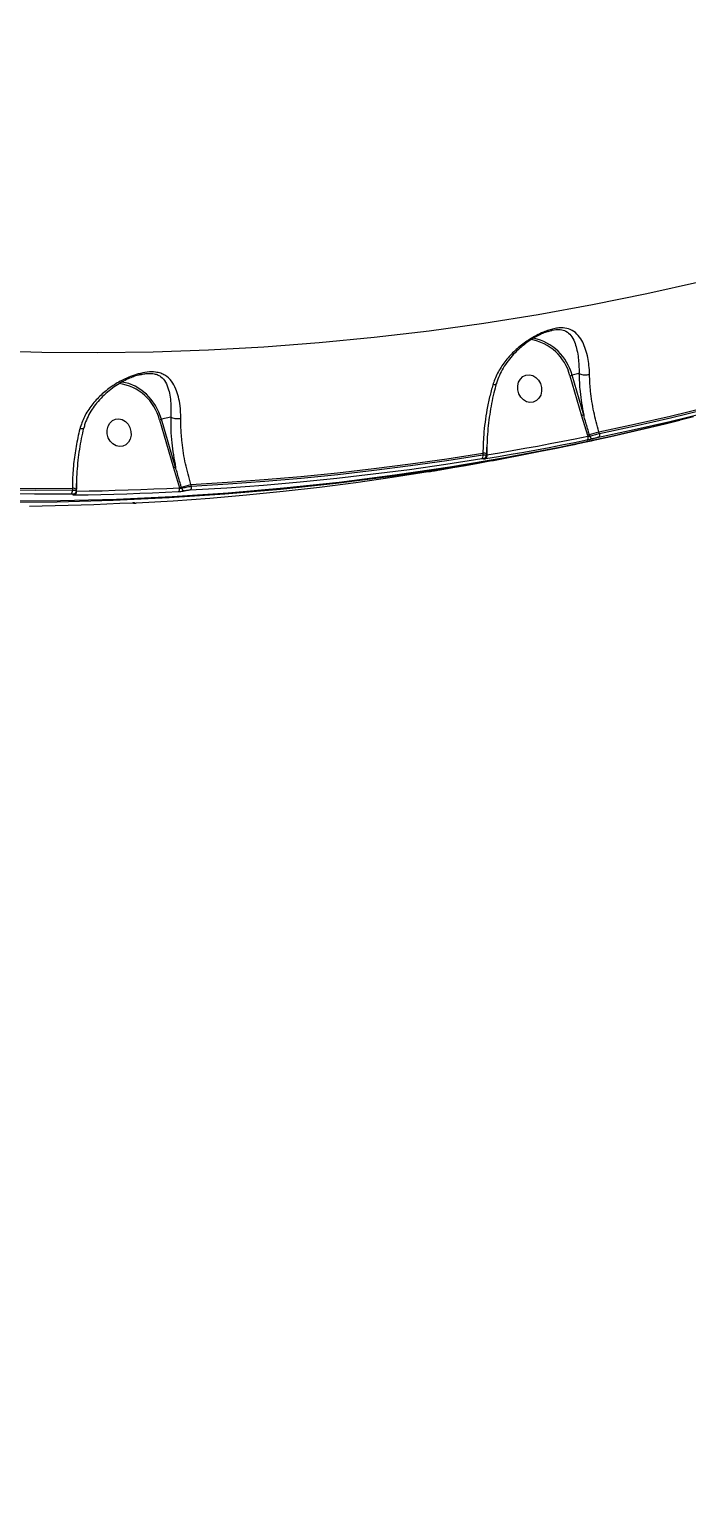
# Model space of a CAD drawing. Header units: millimetres. Extents: x -8422 to 28150, y -6982 to 5510.
# Drawn here: x 2842.4 to 3054.2, y 673.9 to 1146.4 of the extents above; entities that cross this region are included whole.
import ezdxf

# ---------------------------------------------------------------- set-up
doc = ezdxf.new("R2010")
doc.units = ezdxf.units.MM
for name, color, linetype in [('DIKOM_ОБЪЕКТ', 7, 'Continuous'), ('DIKOM_РАЗМЕР_ЗОНА', 7, 'Continuous'), ('DIKOM_РАЗМЕР_ОБЪЕКТА', 7, 'Continuous')]:
    doc.layers.add(name, color=color, linetype=linetype)
doc.styles.add('style1', font='arial.ttf', dxfattribs={"width": 0.8})
doc.dimstyles.new('1-50', dxfattribs={"dimtxt": 300, "dimasz": 200, "dimexe": 100, "dimexo": 0, "dimgap": 100, "dimtad": 1, "dimdec": 0, "dimtxsty": 'style1', "dimcen": 0, "dimclrd": 7, "dimclre": 7, "dimadec": 1, "dimazin": 2, "dimtfac": 1, "dimtdec": 0, "dimtmove": 1, "dimatfit": 3, "dimfxl": 0, "dimlwd": 25, "dimlwe": 18, "dimarcsym": 0})

# ---------------------------------------------------------------- blocks, each defined once
blk = doc.blocks.new('*D1')
at = {"layer": 'Defpoints', "color": 0, "transparency": 16777216}
for p in [(-5348.28, 1737.01), (6047.45, 1360.22), (6047.45, -3315.33)]:
    blk.add_point(p, dxfattribs=at)
at = {"layer": 'DIKOM_РАЗМЕР_ОБЪЕКТА', "color": 7, "lineweight": 18, "transparency": 16777216}
for p, q in [((-5348.28, 1737.01), (-5348.28, -3415.33)), ((6047.45, 1360.22), (6047.45, -3415.33))]:
    blk.add_line(p, q, dxfattribs=at)
at = {"layer": 'DIKOM_РАЗМЕР_ОБЪЕКТА', "color": 7, "lineweight": 25, "transparency": 16777216}
blk.add_line((-5148.28, -3315.33), (5847.45, -3315.33), dxfattribs=at)
at = {"layer": 'DIKOM_РАЗМЕР_ОБЪЕКТА', "color": 7, "transparency": 16777216}
for points in [[(-5148.28, -3282), (-5148.28, -3348.67), (-5348.28, -3315.33)], [(5847.45, -3282), (5847.45, -3348.67), (6047.45, -3315.33)]]:
    blk.add_solid(points, dxfattribs=at)
at = {"layer": 'DIKOM_РАЗМЕР_ОБЪЕКТА', "color": 0, "transparency": 16777216, "insert": (349.59, -3062.16), "char_height": 300, "attachment_point": 5, "style": 'style1'}
blk.add_mtext('11400', dxfattribs=at)
blk = doc.blocks.new('*D2')
at = {"layer": 'Defpoints', "color": 0, "transparency": 16777216}
for p in [(8043.93, 833.91), (-7345.5, 649.01), (8043.93, -5007.33)]:
    blk.add_point(p, dxfattribs=at)
at = {"layer": 'DIKOM_РАЗМЕР_ЗОНА', "color": 7, "lineweight": 18, "transparency": 16777216}
for p, q in [((8043.93, 833.91), (8043.93, -5107.33)), ((-7345.5, 649.01), (-7345.5, -5107.33))]:
    blk.add_line(p, q, dxfattribs=at)
at = {"layer": 'DIKOM_РАЗМЕР_ЗОНА', "color": 7, "lineweight": 25, "transparency": 16777216}
blk.add_line((-7145.5, -5007.33), (7843.93, -5007.33), dxfattribs=at)
at = {"layer": 'DIKOM_РАЗМЕР_ЗОНА', "color": 7, "transparency": 16777216}
for points in [[(-7145.5, -4974), (-7145.5, -5040.67), (-7345.5, -5007.33)], [(7843.93, -4974), (7843.93, -5040.67), (8043.93, -5007.33)]]:
    blk.add_solid(points, dxfattribs=at)
at = {"layer": 'DIKOM_РАЗМЕР_ЗОНА', "color": 0, "transparency": 16777216, "insert": (349.22, -4754.16), "char_height": 300, "attachment_point": 5, "style": 'style1'}
blk.add_mtext('15400', dxfattribs=at)

msp = doc.modelspace()

# ---------------------------------------------------------------- linework, layer by layer
at = {"layer": 'DIKOM_ОБЪЕКТ', "color": 7, "linetype": 'Continuous', "lineweight": 15}
for p, q in [((3009.6, 1049.16), (3010.56, 1049.42)), ((2878.01, 1035.14), (2878.59, 1035.26)), ((3019.55, 1035.58), (3017.31, 1035.02)), ((3021.06, 1022.19), (3017.31, 1035.02)), ((3016.65, 1034.83), (3020.4, 1022)), ((2887.98, 1021.57), (2885.04, 1020.83)), ((2889.57, 1005.35), (2885.04, 1020.83)), ((3020.4, 1022), (3022.26, 1015.76)), ((2884.38, 1020.64), (2888.9, 1005.16)), ((3026.13, 1016.18), (3025.94, 1016.82)), ((3037.1, 1016.95), (3035.18, 1016.5)), ((2989.87, 1009.41), (2989.88, 1011.88)), ((3022.26, 1015.76), (3022.41, 1015.27)), ((3023.04, 1015.37), (3022.88, 1015.93)), ((2988.59, 1009.94), (2988.59, 1009.27)), ((2989.82, 1009.63), (2989.82, 1009.64)), ((2989.82, 1009.63), (2989.82, 1009.21)), ((2989.87, 1009.41), (2989.82, 1009.42)), ((2989.87, 1009.28), (2989.82, 1009.25)), ((2989.87, 1009.28), (2989.87, 1009.41)), ((2888.9, 1005.16), (2890.8, 998.79)), ((2856.31, 998.63), (2856.31, 997.97)), ((2857.54, 998.31), (2857.54, 998.33)), ((2857.54, 998.31), (2857.54, 997.74)), ((2857.59, 998.1), (2857.54, 998.1)), ((2857.59, 998.1), (2857.6, 1000.15)), ((2857.59, 997.59), (2857.59, 998.1)), ((2890.8, 998.79), (2890.84, 998.66)), ((2891.53, 998.57), (2891.42, 998.97)), ((2894.67, 999.2), (2894.48, 999.85))]:
    msp.add_line(p, q, dxfattribs=at)
at = {"layer": 'DIKOM_ОБЪЕКТ', "color": 7, "linetype": 'Continuous', "lineweight": 15, "flags": 128}
for points in [[(3058.72, 1065.13), (3041.37, 1061.22), (3023.95, 1057.68), (3006.44, 1054.49), (2988.87, 1051.68), (2971.24, 1049.22), (2953.54, 1047.14), (2935.79, 1045.42), (2918, 1044.07), (2900.16, 1043.09), (2882.28, 1042.48), (2864.38, 1042.24), (2846.45, 1042.37), (2828.5, 1042.87), (2810.54, 1043.73), (2792.57, 1044.97), (2774.59, 1046.57), (2756.62, 1048.54), (2738.66, 1050.88)], [(3025.94, 1016.82), (3037.44, 1019.27), (3048.9, 1021.88), (3060.32, 1024.64), (3071.7, 1027.55), (3083.05, 1030.62), (3094.35, 1033.83), (3105.61, 1037.2), (3116.83, 1040.72)], [(3116.83, 1040.03), (3105.63, 1036.52), (3094.4, 1033.16), (3083.12, 1029.95), (3071.79, 1026.89), (3060.43, 1023.99), (3049.03, 1021.23), (3037.6, 1018.63), (3026.13, 1016.18)], [(3007.47, 1031.12), (3007.49, 1029.85), (3007.21, 1028.65), (3006.63, 1027.62), (3005.82, 1026.84), (3004.83, 1026.37), (3003.74, 1026.25), (3002.64, 1026.5), (3001.63, 1027.08), (3000.77, 1027.96), (3000.16, 1029.06), (2999.82, 1030.3), (2999.79, 1031.57), (3000.08, 1032.77), (3000.65, 1033.8), (3001.47, 1034.58), (3002.46, 1035.05), (3003.55, 1035.17), (3004.64, 1034.92), (3005.66, 1034.34), (3006.51, 1033.46), (3007.13, 1032.36), (3007.47, 1031.12)], [(3025.86, 1015.09), (3037.33, 1017.54), (3048.78, 1020.14), (3060.19, 1022.9), (3071.56, 1025.81), (3082.89, 1028.87), (3094.18, 1032.08), (3105.43, 1035.44), (3116.63, 1038.95)], [(2885.04, 1020.83), (2884.2, 1023.11), (2883.09, 1025.24), (2881.73, 1027.19), (2880.15, 1028.91), (2878.39, 1030.36), (2876.48, 1031.51), (2874.47, 1032.33), (2872.39, 1032.82), (2872.2, 1032.85)], [(3056.45, 1021.62), (3048.32, 1019.59), (3030.84, 1015.52), (3013.28, 1011.8), (2995.64, 1008.44), (2977.93, 1005.44), (2960.16, 1002.8), (2942.32, 1000.52), (2924.43, 998.6), (2906.49, 997.04), (2888.5, 995.85), (2870.48, 995.02), (2852.42, 994.55), (2834.34, 994.45), (2816.23, 994.7), (2798.11, 995.33), (2779.97, 996.31), (2761.83, 997.66), (2743.68, 999.37), (2725.55, 1001.44), (2707.42, 1003.88), (2689.31, 1006.67), (2671.22, 1009.83), (2653.15, 1013.34)], [(2875.19, 1016.93), (2875.22, 1015.67), (2874.93, 1014.47), (2874.36, 1013.43), (2873.54, 1012.65), (2872.55, 1012.18), (2871.46, 1012.07), (2870.37, 1012.31), (2869.35, 1012.9), (2868.5, 1013.78), (2867.88, 1014.88), (2867.54, 1016.11), (2867.52, 1017.38), (2867.8, 1018.58), (2868.38, 1019.62), (2869.19, 1020.4), (2870.19, 1020.87), (2871.27, 1020.98), (2872.37, 1020.74), (2873.38, 1020.15), (2874.24, 1019.27), (2874.86, 1018.17), (2875.19, 1016.93)], [(2652.14, 1013.08), (2670.2, 1009.57), (2688.29, 1006.42), (2706.4, 1003.62), (2724.53, 1001.19), (2742.67, 999.12), (2760.81, 997.41), (2778.95, 996.06), (2797.09, 995.07), (2815.21, 994.45), (2833.32, 994.19), (2851.41, 994.3), (2869.46, 994.76), (2887.49, 995.6), (2905.47, 996.79), (2923.41, 998.35), (2941.3, 1000.26), (2959.14, 1002.54), (2976.91, 1005.19), (2994.62, 1008.19), (3012.26, 1011.55), (3029.82, 1015.27), (3047.3, 1019.34), (3052.05, 1020.51)], [(3026.13, 1016.18), (3026.16, 1015.99), (3026.17, 1015.81), (3026.16, 1015.63), (3026.14, 1015.47), (3026.09, 1015.33), (3026.02, 1015.22), (3025.95, 1015.13), (3025.86, 1015.09)], [(2989.56, 1008.18), (2993.65, 1008.86), (2997.73, 1009.56), (3001.81, 1010.28), (3005.88, 1011.02), (3009.95, 1011.78), (3014.01, 1012.56), (3018.07, 1013.35), (3022.13, 1014.17)], [(3022.41, 1015.27), (3018.35, 1014.45), (3014.3, 1013.66), (3010.24, 1012.88), (3006.17, 1012.12), (3002.1, 1011.38), (2998.03, 1010.66), (2993.95, 1009.96), (2989.87, 1009.28)], [(3022.41, 1015.27), (3022.44, 1015.08), (3022.45, 1014.89), (3022.44, 1014.71), (3022.41, 1014.55), (3022.36, 1014.41), (3022.3, 1014.3), (3022.22, 1014.22), (3022.13, 1014.17)], [(2894.29, 998.09), (2906.11, 998.8), (2917.92, 999.67), (2929.7, 1000.7), (2941.47, 1001.88), (2953.21, 1003.22), (2964.93, 1004.71), (2976.62, 1006.37), (2988.29, 1008.17)], [(2894.48, 999.85), (2906.32, 1000.56), (2918.14, 1001.43), (2929.94, 1002.46), (2941.72, 1003.64), (2953.47, 1004.98), (2965.21, 1006.48), (2976.91, 1008.13), (2988.59, 1009.94)], [(2988.59, 1009.27), (2976.94, 1007.47), (2965.25, 1005.82), (2953.54, 1004.33), (2941.81, 1002.99), (2930.06, 1001.81), (2918.28, 1000.78), (2906.49, 999.91), (2894.67, 999.2)], [(2987.62, 1006.7), (2987.06, 1006.6), (2982.98, 1005.88), (2978.9, 1005.18), (2974.82, 1004.5)], [(2989.09, 1008.22), (2989.08, 1008.21), (2988.93, 1008.17)], [(2761.38, 1002.6), (2773.26, 1001.56), (2785.14, 1000.67), (2797.01, 999.94), (2808.89, 999.37), (2820.75, 998.95), (2832.61, 998.68), (2844.47, 998.58), (2856.31, 998.63)], [(2856.31, 997.97), (2844.49, 997.92), (2832.66, 998.03), (2820.83, 998.29), (2808.98, 998.71), (2797.14, 999.28), (2785.28, 1000.01), (2773.43, 1000.89), (2761.57, 1001.93)], [(2971, 1003.86), (2959.33, 1002.06), (2947.64, 1000.41), (2935.92, 998.91), (2924.18, 997.57), (2912.41, 996.39), (2900.63, 995.36), (2888.82, 994.49), (2877, 993.78)], [(2761.08, 1000.82), (2772.95, 999.78), (2784.81, 998.9), (2796.67, 998.17), (2808.53, 997.6), (2820.38, 997.18), (2832.23, 996.92), (2844.07, 996.81), (2855.9, 996.86)], [(2857.18, 996.48), (2861.34, 996.54), (2865.5, 996.63), (2869.67, 996.73), (2873.83, 996.86), (2877.99, 997), (2882.14, 997.16), (2886.3, 997.34), (2890.45, 997.55)], [(2890.84, 998.66), (2886.69, 998.46), (2882.54, 998.28), (2878.39, 998.11), (2874.23, 997.97), (2870.07, 997.85), (2865.91, 997.74), (2861.75, 997.66), (2857.59, 997.59)], [(2875.71, 993.87), (2871.55, 993.67), (2867.4, 993.49), (2863.24, 993.33), (2859.08, 993.18), (2854.92, 993.06), (2850.76, 992.95), (2846.59, 992.87), (2842.43, 992.8)], [(2856.86, 996.74), (2856.7, 996.69), (2856.54, 996.67)]]:
    msp.add_lwpolyline(points, dxfattribs=at)
at = {"layer": 'DIKOM_ОБЪЕКТ', "color": 7, "linetype": 'Continuous', "lineweight": 15}
for centre, radius, start, end in [((3001.38, 1030.97), 15.75, 14.1946, 80.5982), ((3001.4, 1030.91), 16.43, 14.4676, 77.5877), ((3021.18, 1020.24), 15.27, 104.6657, 107.2455), ((2869.17, 1016.82), 15.68, 14.1138, 82.2718), ((2888.92, 1006), 15.33, 104.6706, 107.2407), ((3024.94, 1007.36), 15.33, 104.6706, 107.2407), ((3001.08, 1097.33), 84.27, 284.9943, 287.1635), ((3027.24, 999.66), 16.85, 104.9948, 107.165), ((3023.95, 1015.55), 0.926, 191.2154, 272.5988), ((2987.67, 1008.94), 0.981, 308.8719, 20.2334), ((2988.75, 1007.93), 2.01, 58.0121, 94.6558), ((2988.96, 1008.94), 0.974, 308.5101, 20.5199), ((2893.45, 990.52), 15.33, 104.6706, 107.2407), ((2855.24, 997.74), 1.1, 306.9054, 12.2553), ((2856.47, 996.62), 2.01, 58.0151, 94.6541), ((2856.52, 997.35), 1.09, 306.5889, 12.5177), ((2889.81, 998.39), 1.06, 307.0805, 14.5067), ((2895.75, 982.79), 16.74, 104.9856, 107.1691), ((2869.6, 1080.4), 84.3, 284.9952, 287.1636), ((2892.47, 998.76), 0.954, 191.526, 264.3888), ((2893.64, 998.93), 1.06, 307.486, 14.5324), ((2876.3, 994.72), 0.9, 253.0739, 273.3216)]:
    msp.add_arc(centre, radius, start, end, dxfattribs=at)
for points, knots in [([(2760.8, 1071.88), (2763.09, 1073.67), (2769.1, 1078.37), (2778.73, 1087.22), (2789.65, 1098.25), (2800.3, 1110.24), (2810.66, 1123.07), (2820.7, 1136.66), (2830.58, 1151.25), (2840.27, 1166.82), (2849.72, 1183.33), (2858.73, 1200.44), (2867.27, 1218.06), (2875.34, 1236.12), (2883.08, 1254.9), (2890.42, 1274.37), (2897.35, 1294.48), (2903.72, 1314.8), (2909.51, 1335.25), (2914.73, 1355.76), (2919.46, 1376.64), (2923.66, 1397.85), (2927.32, 1419.31), (2930.34, 1440.57), (2932.74, 1461.57), (2934.54, 1482.23), (2935.75, 1502.89), (2936.36, 1523.47), (2936.35, 1543.89), (2935.75, 1562.31), (2934.77, 1578.82), (2933.86, 1588.54), (2933.41, 1593.41)], [0, 0, 0, 0, 0.021323, 0.055965, 0.090635, 0.125276, 0.158941, 0.192632, 0.226297, 0.260939, 0.29561, 0.330252, 0.363941, 0.397657, 0.431346, 0.466012, 0.500705, 0.535371, 0.569116, 0.602887, 0.636632, 0.671352, 0.706101, 0.740822, 0.774651, 0.808506, 0.842336, 0.877141, 0.911974, 0.946779, 0.973365, 1, 1, 1, 1]), ([(3022.95, 1035.35), (3022.95, 1035.6), (3022.91, 1036.8), (3022.72, 1038.86), (3022.24, 1041.51), (3021.51, 1044), (3020.43, 1046.39), (3018.95, 1048.43), (3017.01, 1049.81), (3014.91, 1050.31), (3013.04, 1050.27), (3011.49, 1050.03), (3009.8, 1049.57), (3007.9, 1048.87), (3005.79, 1047.87), (3003.09, 1046.29), (3000.07, 1044.06), (2996.96, 1041.07), (2994.31, 1037.62), (2992.64, 1034.51), (2991.99, 1032.54), (2991.79, 1031.96)], [0, 0, 0, 0, 0.013454, 0.065765, 0.119235, 0.18263, 0.247356, 0.325032, 0.40535, 0.467845, 0.498559, 0.530298, 0.560972, 0.592624, 0.634046, 0.676491, 0.747173, 0.819756, 0.892842, 0.968065, 1, 1, 1, 1]), ([(3009.63, 1049.15), (3009.41, 1049.08), (3008.71, 1048.86), (3007.44, 1048.31), (3005.82, 1047.5), (3004.07, 1046.47), (3002.24, 1045.18), (3000.32, 1043.62), (2998.42, 1041.77), (2996.64, 1039.66), (2995.08, 1037.38), (2993.87, 1034.97), (2993.16, 1033.26), (2992.95, 1032.34), (2992.93, 1032.26)], [0, 0, 0, 0, 0.030011, 0.093792, 0.165471, 0.245352, 0.333077, 0.431732, 0.540914, 0.654175, 0.770154, 0.880935, 0.989214, 1, 1, 1, 1]), ([(3010.56, 1049.42), (3010.69, 1049.46), (3011.61, 1049.72), (3012.59, 1049.79), (3014.09, 1049.72), (3015.6, 1049.25), (3017.04, 1047.91), (3018.08, 1045.97), (3018.8, 1043.7), (3019.25, 1041.37), (3019.5, 1038.86), (3019.58, 1036.95), (3019.55, 1035.8), (3019.55, 1035.58), (3019.55, 1035.58)], [0, 0, 0, 0, 0.013999, 0.100406, 0.121663, 0.233221, 0.378073, 0.52857, 0.64983, 0.77316, 0.873043, 0.974714, 0.999939, 1, 1, 1, 1]), ([(2891.23, 1021.17), (2891.19, 1022.54), (2891.12, 1025.01), (2890.53, 1028.09), (2889.66, 1030.79), (2888.33, 1033.21), (2886.66, 1034.82), (2884.82, 1035.69), (2882.97, 1036.12), (2880.47, 1036.12), (2877.66, 1035.55), (2875.04, 1034.66), (2872.14, 1033.36), (2868.87, 1031.42), (2865.45, 1028.69), (2862.45, 1025.43), (2860.04, 1021.78), (2859.13, 1019.05), (2858.69, 1017.74)], [0, 0, 0, 0, 0.078553, 0.142409, 0.207609, 0.285692, 0.366535, 0.4051, 0.444843, 0.497438, 0.549686, 0.591786, 0.634934, 0.706361, 0.779722, 0.853322, 0.929139, 1, 1, 1, 1]), ([(2878.59, 1035.31), (2878.24, 1035.23), (2877.38, 1035.04), (2875.9, 1034.55), (2874.15, 1033.83), (2872.26, 1032.86), (2870.22, 1031.61), (2868.09, 1030.05), (2866, 1028.19), (2864.15, 1026.18), (2862.57, 1024.03), (2861.31, 1021.77), (2860.42, 1019.73), (2860.1, 1018.43), (2859.99, 1017.97)], [0, 0, 0, 0, 0.040796, 0.10302, 0.171643, 0.248984, 0.336437, 0.43682, 0.543043, 0.650512, 0.745684, 0.846397, 0.944918, 1, 1, 1, 1]), ([(2878.59, 1035.26), (2879.05, 1035.37), (2880.39, 1035.69), (2882.16, 1035.63), (2883.67, 1035.24), (2884.39, 1034.84), (2885.39, 1034.11), (2886.42, 1032.86), (2887.3, 1030.6), (2887.83, 1028.05), (2888.09, 1025.16), (2888.07, 1022.88), (2887.99, 1021.57), (2887.99, 1021.57)], [0, 0, 0, 0, 0.048984, 0.142261, 0.21047, 0.281739, 0.285384, 0.435291, 0.591425, 0.717409, 0.845552, 0.999921, 1, 1, 1, 1]), ([(3019.55, 1035.58), (3019.74, 1035.49), (3020.11, 1035.32), (3020.9, 1035.18), (3021.74, 1035.15), (3022.4, 1035.22), (3022.79, 1035.31), (3022.91, 1035.34), (3022.95, 1035.35)], [0, 0, 0, 0, 0.220493, 0.440976, 0.66146, 0.881951, 0.963558, 1, 1, 1, 1]), ([(3019.55, 1035.58), (3019.55, 1035.58), (3019.55, 1035.58), (3019.55, 1035.58), (3019.55, 1035.58)], [0, 0, 0, 0, 0.698921, 1, 1, 1, 1]), ([(3019.55, 1035.58), (3019.62, 1033.65), (3019.75, 1030.52), (3020.33, 1026.01), (3020.82, 1023.47), (3021.06, 1022.19)], [0, 0, 0, 0, 0.442701, 0.720166, 1, 1, 1, 1]), ([(3025.94, 1016.82), (3025.36, 1018.97), (3024.18, 1023.33), (3023.29, 1029.31), (3023, 1033.3), (3022.96, 1035.08), (3022.95, 1035.35)], [0, 0, 0, 0, 0.343499, 0.696939, 0.954529, 1, 1, 1, 1]), ([(2991.79, 1031.96), (2991.43, 1030.65), (2990.71, 1028.03), (2989.88, 1023.98), (2989.25, 1019.89), (2988.74, 1015.21), (2988.65, 1011.89), (2988.59, 1009.94)], [0, 0, 0, 0, 0.187286, 0.376551, 0.557007, 0.739196, 1, 1, 1, 1]), ([(2992.88, 1032.28), (2992.62, 1031.3), (2992.05, 1029.23), (2991.35, 1025.91), (2990.75, 1022.38), (2990.29, 1018.77), (2989.99, 1015.1), (2989.84, 1012.05), (2989.86, 1010.24), (2989.86, 1009.64)], [0, 0, 0, 0, 0.137194, 0.291633, 0.447651, 0.604989, 0.763284, 0.922091, 1, 1, 1, 1]), ([(2992.84, 1032.28), (2992.84, 1032.25), (2992.84, 1032.14), (2992.56, 1032.01), (2992.18, 1031.96), (2991.9, 1031.96), (2991.83, 1031.96), (2991.79, 1031.96)], [0, 0, 0, 0, 0.113469, 0.496025, 0.878572, 0.935629, 1, 1, 1, 1]), ([(2887.98, 1021.57), (2887.98, 1020.22), (2887.97, 1017.53), (2888.28, 1013.42), (2888.79, 1009.34), (2889.31, 1006.68), (2889.57, 1005.35)], [0, 0, 0, 0, 0.259546, 0.521838, 0.75988, 1, 1, 1, 1]), ([(2887.99, 1021.57), (2887.99, 1021.57), (2887.99, 1021.57), (2887.98, 1021.57), (2887.98, 1021.57)], [0, 0, 0, 0, 0.62762, 1, 1, 1, 1]), ([(2887.99, 1021.57), (2888.17, 1021.47), (2888.55, 1021.26), (2889.33, 1021.08), (2890.18, 1021.03), (2890.78, 1021.08), (2891.11, 1021.15), (2891.19, 1021.16), (2891.23, 1021.17)], [0, 0, 0, 0, 0.231606, 0.463231, 0.694853, 0.926485, 0.961019, 1, 1, 1, 1]), ([(2894.48, 999.85), (2893.86, 1002.08), (2892.61, 1006.6), (2891.65, 1012.73), (2891.25, 1017.6), (2891.24, 1020.14), (2891.23, 1021.17)], [0, 0, 0, 0, 0.307258, 0.623319, 0.846354, 1, 1, 1, 1]), ([(3022.88, 1015.93), (3022.78, 1016.25), (3022.32, 1017.85), (3021.7, 1019.94), (3021.2, 1021.71), (3021.06, 1022.19)], [0, 0, 0, 0, 0.153313, 0.766584, 1, 1, 1, 1]), ([(2858.69, 1017.74), (2858.26, 1015.87), (2857.42, 1012.2), (2856.65, 1006.45), (2856.34, 1001.93), (2856.32, 999.32), (2856.31, 998.63)], [0, 0, 0, 0, 0.302893, 0.59446, 0.892028, 1, 1, 1, 1]), ([(2859.93, 1017.98), (2859.86, 1017.71), (2859.5, 1016.34), (2858.98, 1013.77), (2858.39, 1010.29), (2857.96, 1006.72), (2857.68, 1003.12), (2857.56, 1000.3), (2857.58, 998.72), (2857.58, 998.33)], [0, 0, 0, 0, 0.044728, 0.221193, 0.399379, 0.57895, 0.75944, 0.940303, 1, 1, 1, 1]), ([(2859.87, 1018), (2859.88, 1017.97), (2859.88, 1017.87), (2859.6, 1017.76), (2859.19, 1017.72), (2858.86, 1017.73), (2858.73, 1017.73), (2858.69, 1017.74)], [0, 0, 0, 0, 0.115307, 0.464217, 0.813168, 0.942307, 1, 1, 1, 1]), ([(3034.5, 1016.35), (3031.9, 1015.74), (3023.55, 1013.79), (3009.37, 1010.84), (2996.34, 1008.25), (2989.06, 1006.99), (2987.61, 1006.73)], [0, 0, 0, 0, 0.167346, 0.537455, 0.907567, 1, 1, 1, 1]), ([(3026.13, 1016.18), (3026.09, 1016.17), (3025.81, 1016.1), (3025.24, 1015.96), (3024.42, 1015.75), (3023.63, 1015.53), (3023.24, 1015.42), (3023.04, 1015.37)], [0, 0, 0, 0, 0.042245, 0.281978, 0.521272, 0.760618, 1, 1, 1, 1]), ([(3047.63, 1019.45), (3046.41, 1019.14), (3043.83, 1018.48), (3041.24, 1017.9), (3039.87, 1017.59)], [0, 0, 0, 0, 0.473587, 1, 1, 1, 1]), ([(3022.13, 1014.17), (3022.15, 1014.17), (3022.32, 1014.21), (3022.67, 1014.28), (3023.17, 1014.4), (3023.64, 1014.52), (3023.87, 1014.59), (3023.99, 1014.62)], [0, 0, 0, 0, 0.042635, 0.282449, 0.52161, 0.760738, 1, 1, 1, 1]), ([(3023.04, 1015.37), (3023, 1015.36), (3022.93, 1015.33), (3022.77, 1015.3), (3022.6, 1015.28), (3022.48, 1015.27), (3022.42, 1015.27), (3022.41, 1015.27)], [0, 0, 0, 0, 0.236855, 0.474249, 0.713718, 0.956593, 1, 1, 1, 1]), ([(3023.99, 1014.62), (3024.11, 1014.66), (3024.35, 1014.73), (3024.82, 1014.85), (3025.32, 1014.97), (3025.66, 1015.05), (3025.83, 1015.08), (3025.86, 1015.09)], [0, 0, 0, 0, 0.239375, 0.478681, 0.717905, 0.957728, 1, 1, 1, 1]), ([(2988.29, 1008.17), (2988.42, 1008.19), (2988.7, 1008.23), (2988.96, 1008.25), (2989.05, 1008.24), (2989, 1008.2), (2988.93, 1008.17), (2988.93, 1008.17)], [0, 0, 0, 0, 0.245787, 0.49178, 0.734275, 0.971542, 1, 1, 1, 1]), ([(2989.82, 1009.21), (2989.82, 1009.21), (2989.87, 1009.24), (2989.69, 1009.28), (2989.29, 1009.31), (2988.82, 1009.29), (2988.59, 1009.27)], [0, 0, 0, 0, 0.011602, 0.339415, 0.670464, 1, 1, 1, 1]), ([(2988.93, 1008.17), (2988.92, 1008.17), (2988.85, 1008.14), (2988.8, 1008.11), (2988.89, 1008.09), (2989.15, 1008.11), (2989.43, 1008.15), (2989.56, 1008.18)], [0, 0, 0, 0, 0.027835, 0.265021, 0.50771, 0.753953, 1, 1, 1, 1]), ([(2989.81, 1009.21), (2989.81, 1009.13), (2989.81, 1008.96), (2989.71, 1008.72), (2989.57, 1008.52), (2989.41, 1008.38), (2989.26, 1008.29), (2989.15, 1008.24), (2989.07, 1008.21), (2989.04, 1008.2)], [0, 0, 0, 0, 0.141356, 0.327705, 0.487265, 0.626971, 0.750005, 0.880287, 1, 1, 1, 1]), ([(2989.09, 1008.22), (2989.09, 1008.22), (2989.08, 1008.21), (2989.1, 1008.22), (2989.15, 1008.25), (2989.26, 1008.32), (2989.43, 1008.47), (2989.57, 1008.73), (2989.64, 1008.96), (2989.62, 1009.08), (2989.62, 1009.09)], [0, 0, 0, 0, 0.025855, 0.117382, 0.200188, 0.300428, 0.490397, 0.717471, 0.976316, 1, 1, 1, 1]), ([(2891.42, 998.97), (2891.32, 999.29), (2890.86, 1000.88), (2890.23, 1003.01), (2889.72, 1004.82), (2889.57, 1005.35)], [0, 0, 0, 0, 0.150425, 0.75213, 1, 1, 1, 1]), ([(2972.91, 1004.18), (2972.79, 1004.16), (2972.55, 1004.12), (2972.07, 1004.04), (2971.57, 1003.96), (2971.21, 1003.9), (2971.03, 1003.87), (2971, 1003.86)], [0, 0, 0, 0, 0.234051, 0.467942, 0.703945, 0.944866, 1, 1, 1, 1]), ([(2974.82, 1004.5), (2974.78, 1004.49), (2974.61, 1004.46), (2974.24, 1004.4), (2973.74, 1004.32), (2973.26, 1004.24), (2973.03, 1004.2), (2972.91, 1004.18)], [0, 0, 0, 0, 0.055763, 0.296814, 0.532651, 0.76625, 1, 1, 1, 1]), ([(2857.53, 997.74), (2857.53, 997.74), (2857.58, 997.78), (2857.4, 997.86), (2857, 997.94), (2856.54, 997.96), (2856.31, 997.97)], [0, 0, 0, 0, 0.024777, 0.349455, 0.674885, 1, 1, 1, 1]), ([(2857.53, 997.74), (2857.53, 997.71), (2857.56, 997.58), (2857.48, 997.34), (2857.32, 997.08), (2857.13, 996.9), (2856.97, 996.79), (2856.88, 996.76), (2856.85, 996.74)], [0, 0, 0, 0, 0.045814, 0.30205, 0.516465, 0.713307, 0.910609, 1, 1, 1, 1]), ([(2890.45, 997.55), (2890.49, 997.55), (2890.67, 997.56), (2891.04, 997.59), (2891.54, 997.65), (2892.02, 997.73), (2892.25, 997.79), (2892.37, 997.82)], [0, 0, 0, 0, 0.055743, 0.296789, 0.532651, 0.76624, 1, 1, 1, 1]), ([(2891.53, 998.57), (2891.49, 998.57), (2891.41, 998.55), (2891.24, 998.56), (2891.06, 998.59), (2890.92, 998.63), (2890.85, 998.65), (2890.84, 998.66)], [0, 0, 0, 0, 0.217914, 0.443621, 0.683595, 0.939744, 1, 1, 1, 1]), ([(2894.67, 999.2), (2894.62, 999.19), (2894.32, 999.15), (2893.72, 999.05), (2892.9, 998.89), (2892.12, 998.72), (2891.73, 998.62), (2891.53, 998.57)], [0, 0, 0, 0, 0.054775, 0.294413, 0.530127, 0.764708, 1, 1, 1, 1]), ([(2892.37, 997.82), (2892.49, 997.84), (2892.73, 997.9), (2893.2, 997.98), (2893.71, 998.05), (2894.07, 998.08), (2894.26, 998.09), (2894.29, 998.09)], [0, 0, 0, 0, 0.234051, 0.467965, 0.703958, 0.944855, 1, 1, 1, 1]), ([(2855.9, 996.86), (2856.03, 996.86), (2856.31, 996.85), (2856.56, 996.82), (2856.66, 996.76), (2856.61, 996.7), (2856.54, 996.67), (2856.54, 996.67)], [0, 0, 0, 0, 0.240679, 0.48142, 0.721671, 0.961198, 1, 1, 1, 1]), ([(2856.54, 996.67), (2856.53, 996.66), (2856.46, 996.63), (2856.41, 996.58), (2856.51, 996.52), (2856.76, 996.48), (2857.04, 996.48), (2857.18, 996.48)], [0, 0, 0, 0, 0.038604, 0.278102, 0.51838, 0.759226, 1, 1, 1, 1]), ([(2876.21, 993.88), (2876.21, 993.88), (2876.22, 993.88), (2876.18, 993.88), (2876.06, 993.88), (2875.89, 993.88), (2875.72, 993.87), (2875.66, 993.87)], [0, 0, 0, 0, 0.031908, 0.194367, 0.43661, 0.810645, 1, 1, 1, 1]), ([(2876.35, 993.82), (2876.36, 993.83), (2876.43, 993.84), (2876.49, 993.86), (2876.39, 993.88), (2876.13, 993.89), (2875.85, 993.88), (2875.71, 993.87)], [0, 0, 0, 0, 0.027852, 0.265, 0.507709, 0.753975, 1, 1, 1, 1]), ([(2876.97, 993.78), (2876.94, 993.78), (2876.72, 993.76), (2876.44, 993.76), (2876.2, 993.76), (2876.01, 993.78), (2875.86, 993.82), (2875.78, 993.86), (2875.76, 993.87)], [0, 0, 0, 0, 0.06054, 0.438067, 0.693734, 0.837724, 0.961834, 1, 1, 1, 1]), ([(2877, 993.78), (2876.86, 993.78), (2876.58, 993.76), (2876.32, 993.76), (2876.22, 993.78), (2876.28, 993.81), (2876.35, 993.82), (2876.35, 993.82)], [0, 0, 0, 0, 0.245776, 0.491777, 0.734246, 0.971482, 1, 1, 1, 1])]:
    msp.add_open_spline(points, degree=3, knots=knots, dxfattribs=at)

# ---------------------------------------------------------------- dimensions: what is measured, and where the dimension line sits
at = {"layer": 'DIKOM_РАЗМЕР_ЗОНА'}
dim = msp.add_linear_dim(base=(8043.93, -5007.33), p1=(-7345.5, 649.01), p2=(8043.93, 833.91), text='15400', dimstyle='1-50', override={"dimscale": 1, "dimtix": 0, "dimtofl": 1, "dimtmove": 1, "dimatfit": 3}, dxfattribs=at)
dim.commit()
dim.dimension.update_dxf_attribs({"geometry": '*D2', "text_midpoint": (349.22, -4754.16)})
at = {"layer": 'DIKOM_РАЗМЕР_ОБЪЕКТА'}
dim = msp.add_linear_dim(base=(6047.45, -3315.33), p1=(-5348.28, 1737.01), p2=(6047.45, 1360.22), text='11400', dimstyle='1-50', override={"dimscale": 1, "dimtix": 0, "dimtofl": 1, "dimtmove": 1, "dimatfit": 3}, dxfattribs=at)
dim.commit()
dim.dimension.update_dxf_attribs({"geometry": '*D1', "text_midpoint": (349.59, -3062.16)})

doc.saveas('drawing.dxf')
